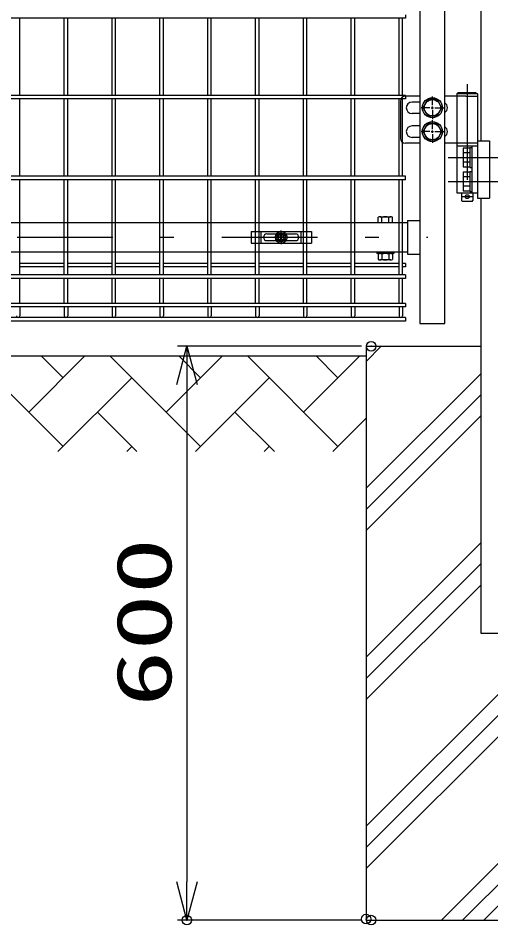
# Model space of a CAD drawing. Units: millimetres, scale not verified. Extents: x -4455 to 4455, y -3150 to 3150.
# Drawn here: x -2135 to -1641, y -1719 to -770 of the extents above; entities that cross this region are included whole.
import ezdxf
from ezdxf.enums import TextEntityAlignment as Align

# ---------------------------------------------------------------- set-up
doc = ezdxf.new("R2010")
doc.units = ezdxf.units.MM
doc.header["$LTSCALE"] = 20
doc.header["$PDMODE"] = 32
doc.header["$PDSIZE"] = 10
doc.linetypes.add('USER1', pattern=[10.7, 5, -2.5, 0.7, -2.5])
doc.linetypes.add('USER2', pattern=[0.375, 0.25, -0.125])
for name, color, linetype, lineweight in [('0-0_外形線', 7, 'Continuous', 25), ('0-1_寸法線', 4, 'Continuous', 25), ('0-2_0', 3, 'USER2', 25), ('0-4_扉横枠', 7, 'Continuous', 25), ('0-5_軸線', 2, 'USER1', 25), ('0-6_扉縦枠', 7, 'Continuous', 25), ('0-7_丁番', 3, 'Continuous', 25), ('0-9_ハッチング', 4, 'Continuous', 25), ('1-2_固定金具', 41, 'Continuous', 25), ('1-3_NER', 30, 'Continuous', 25)]:
    doc.layers.add(name, color=color, linetype=linetype, lineweight=lineweight)
doc.layers.add('0-3_DEFPOINTS', color=7, linetype='Continuous')
doc.styles.add('ＭＳ ゴシック', font='')
doc.styles.get('ＭＳ ゴシック').set_extended_font_data('MS Gothic')

# ---------------------------------------------------------------- blocks, each defined once
blk = doc.blocks.new('_Open30')
at = {"layer": '0-2_0', "color": 4, "linetype": 'Continuous'}
blk.add_line((0, 0), (-20, 0), dxfattribs=at)
blk.add_lwpolyline([(-20, 5.36), (0, 0), (-20, -5.36)], dxfattribs=at)
blk = doc.blocks.new('A$Cbe1bfa43')
at = {"layer": '1-2_固定金具'}
for p, q in [((0, 0), (1260, 0)), ((210, -240), (210, 0)), ((630, -80), (630, 22.9)), ((1050, -240), (1050, 0)), ((1260, 0), (1260, -240)), ((260, -120), (260.2, -120)), ((330, -50), (930, -50)), ((590, -120), (487.1, -120)), ((590, -120), (550, -120)), ((585.5, -112.8), (622.8, -112.8)), ((585.5, -127.2), (585.5, -112.8)), ((585.5, -112.8), (622.8, -112.8)), ((585.5, -127.2), (585.5, -112.8)), ((585.5, -112.8), (622.8, -112.8)), ((585.5, -127.2), (585.5, -112.8)), ((622.8, -127.2), (585.5, -127.2)), ((622.8, -127.2), (585.5, -127.2)), ((610, -120), (650, -120)), ((610, -120), (650, -120)), ((622.8, -112.8), (622.8, -75.5)), ((622.8, -112.8), (622.8, -75.5)), ((622.8, -112.8), (622.8, -75.5)), ((622.8, -112.8), (622.8, -75.5)), ((622.8, -112.8), (622.8, -75.5)), ((622.8, -112.8), (622.8, -75.5)), ((622.8, -75.5), (637.2, -75.5)), ((622.8, -75.5), (637.2, -75.5)), ((622.8, -75.5), (637.2, -75.5)), ((622.8, -75.5), (637.2, -75.5)), ((622.8, -75.5), (637.2, -75.5)), ((622.8, -75.5), (637.2, -75.5)), ((622.8, -164.5), (622.8, -127.2)), ((622.8, -164.5), (622.8, -127.2)), ((637.2, -164.5), (622.8, -164.5)), ((637.2, -164.5), (622.8, -164.5)), ((637.2, -164.5), (622.8, -164.5)), ((637.2, -164.5), (622.8, -164.5)), ((637.2, -164.5), (622.8, -164.5)), ((637.2, -164.5), (622.8, -164.5)), ((630, -80), (630, -40)), ((630, -140), (630, -100)), ((630, -140), (630, -100)), ((630, -160), (630, -200)), ((630, -160), (630, -262.9)), ((637.2, -75.5), (637.2, -112.8)), ((637.2, -75.5), (637.2, -112.8)), ((637.2, -75.5), (637.2, -112.8)), ((637.2, -75.5), (637.2, -112.8)), ((637.2, -75.5), (637.2, -112.8)), ((637.2, -112.8), (674.5, -112.8)), ((637.2, -112.8), (674.5, -112.8)), ((637.2, -112.8), (674.5, -112.8)), ((637.2, -127.2), (637.2, -164.5)), ((674.5, -127.2), (637.2, -127.2)), ((637.2, -127.2), (637.2, -164.5)), ((674.5, -127.2), (637.2, -127.2)), ((637.2, -127.2), (637.2, -164.5)), ((674.5, -127.2), (637.2, -127.2)), ((670, -120), (710, -120)), ((670, -120), (772.9, -120)), ((674.5, -112.8), (674.5, -127.2)), ((674.5, -112.8), (674.5, -127.2)), ((674.5, -112.8), (674.5, -127.2)), ((1004, -120), (1004.2, -120)), ((330, -190), (930, -190))]:
    blk.add_line(p, q, dxfattribs=at)
for points in [[(0, 0), (0, -240), (1260, -240)], [(585.5, -127.2), (585.5, -112.8), (622.8, -112.8)], [(585.5, -127.2), (585.5, -112.8), (622.8, -112.8)], [(585.5, -127.2), (585.5, -112.8), (622.8, -112.8)], [(622.8, -164.5), (622.8, -127.2), (585.5, -127.2)], [(622.8, -164.5), (622.8, -127.2), (585.5, -127.2)], [(622.8, -164.5), (622.8, -127.2), (585.5, -127.2)], [(622.8, -164.5), (622.8, -127.2), (585.5, -127.2)], [(637.2, -75.5), (637.2, -112.8), (674.5, -112.8), (674.5, -127.2)], [(637.2, -112.8), (674.5, -112.8), (674.5, -127.2)], [(637.2, -112.8), (674.5, -112.8), (674.5, -127.2)], [(674.5, -127.2), (637.2, -127.2), (637.2, -164.5)], [(674.5, -127.2), (637.2, -127.2), (637.2, -164.5)], [(674.5, -127.2), (637.2, -127.2), (637.2, -164.5)]]:
    blk.add_lwpolyline(points, dxfattribs=at)
for radius in [122.9, 122.9, 122.9, 122.9, 122.9, 122.9, 91.9, 91.9, 91.9, 91.9, 91.9, 91.9, 60]:
    blk.add_circle((630, -120), radius, dxfattribs=at)
for centre, start, end in [((330, -120), 90, 180), ((330, -120), 180, 270), ((930, -120), 0, 90), ((930, -120), 270, 0)]:
    blk.add_arc(centre, 70, start, end, dxfattribs=at)

msp = doc.modelspace()

# ---------------------------------------------------------------- linework, layer by layer
at = {"layer": '0-0_外形線'}
for p, q in [((-1651.57, -591.62), (-1651.57, -898.63)), ((-1654.76, -898.63), (-1654.76, -958.63)), ((-1654.76, -898.63), (-1642.28, -898.63)), ((-1642.28, -898.63), (-1642.28, -958.63)), ((-1654.76, -958.63), (-1642.28, -958.63)), ((-1651.57, -958.63), (-1651.57, -1413.63)), ((-1771.32, -1113.63), (-1651.57, -1113.63)), ((-1771.32, -1113.63), (-1771.32, -1713.63)), ((-2671.37, -1123.63), (-1771.32, -1123.63)), ((-1651.57, -1413.63), (-1591.07, -1413.63)), ((-1771.32, -1713.63), (-1471.32, -1713.63))]:
    msp.add_line(p, q, dxfattribs=at)
at = {"layer": '0-1_寸法線'}
for p, q in [((-1776.07, -1113.63), (-1968.64, -1113.63)), ((-1958.64, -1153.63), (-1958.64, -1673.63)), ((-1776.07, -1713.63), (-1968.64, -1713.63))]:
    msp.add_line(p, q, dxfattribs=at)
at = {"layer": '0-3_DEFPOINTS'}
for p in [(-1766.07, -1113.63), (-1958.64, -1713.63), (-1771.32, -1712.55), (-1766.07, -1713.63)]:
    msp.add_point(p, dxfattribs=at)
at = {"layer": '0-4_扉横枠'}
for p, q in [((-2742.07, -984.13), (-1728.07, -984.13)), ((-1758.77, -984.13), (-1758.77, -978.68)), ((-1758.77, -984.13), (-1743.77, -984.13)), ((-1756.89, -978.12), (-1745.64, -978.12)), ((-1755.02, -984.13), (-1755.02, -978.68)), ((-1747.52, -984.13), (-1747.52, -978.68)), ((-1743.77, -984.13), (-1743.77, -978.68)), ((-1728.07, -982.18), (-1715.07, -982.18)), ((-1728.07, -982.18), (-1728.07, -1017.08)), ((-1728.07, -1015.13), (-2742.07, -1015.13)), ((-1760.27, -1015.13), (-1760.27, -1016.73)), ((-1742.27, -1016.73), (-1760.27, -1016.73)), ((-1758.77, -1017.28), (-1758.77, -1022.67)), ((-1745.64, -1016.73), (-1756.89, -1016.73)), ((-1745.64, -1023.23), (-1756.89, -1023.23)), ((-1755.02, -1017.28), (-1755.02, -1022.67)), ((-1747.52, -1017.28), (-1747.52, -1022.67)), ((-1743.77, -1017.28), (-1743.77, -1022.67)), ((-1742.27, -1015.13), (-1742.27, -1016.73)), ((-1728.07, -1017.08), (-1715.07, -1017.08))]:
    msp.add_line(p, q, dxfattribs=at)
for centre, radius, start, end in [((-1756.89, -981.58), 3.46, 57.13278, 122.86722), ((-1751.27, -991.11), 12.99, 73.22135, 106.77865), ((-1745.64, -981.58), 3.46, 57.13278, 122.86722), ((-1756.89, -1020.18), 3.46, 57.13278, 122.86722), ((-1756.89, -1019.77), 3.46, 237.13278, 302.86722), ((-1751.27, -1029.72), 12.99, 73.22135, 106.77865), ((-1751.27, -1010.24), 12.99, 253.22135, 286.77865), ((-1745.64, -1020.18), 3.46, 57.13278, 122.86722), ((-1745.64, -1019.77), 3.46, 237.13278, 302.86722)]:
    msp.add_arc(centre, radius, start, end, dxfattribs=at)
at = {"layer": '0-5_軸線'}
for p, q in [((-1665.61, -839.65), (-1665.61, -964.86)), ((-1685.52, -916.13), (-1558.23, -916.13)), ((-1685.58, -941.13), (-1558.28, -941.13)), ((-2778.17, -999.63), (-1706.97, -999.63))]:
    msp.add_line(p, q, dxfattribs=at)
at = {"layer": '0-6_扉縦枠'}
for p, q in [((-1715.07, 821.37), (-1715.07, -1089.63)), ((-1689.07, -1089.63), (-1689.07, 821.37)), ((-1715.07, -1089.63), (-1689.07, -1089.63))]:
    msp.add_line(p, q, dxfattribs=at)
at = {"layer": '0-7_丁番'}
for p, q in [((-1715.07, -852.13), (-1730.32, -852.13)), ((-1702.07, -861.43), (-1702.07, -852.28)), ((-1702.07, -861.43), (-1702.07, -852.28)), ((-1667.26, -852.13), (-1689.07, -852.13)), ((-1674.61, -848.63), (-1676.46, -849.63)), ((-1676.46, -849.63), (-1676.46, -901.13)), ((-1654.76, -849.63), (-1676.46, -849.63)), ((-1656.61, -848.63), (-1674.61, -848.63)), ((-1667.26, -852.13), (-1654.76, -852.13)), ((-1656.61, -848.63), (-1654.76, -849.63)), ((-1654.76, -849.63), (-1654.76, -953.13)), ((-1735.32, -857.13), (-1735.32, -896.13)), ((-1715.07, -858.13), (-1723.32, -858.13)), ((-1702.07, -865.48), (-1702.07, -862.78)), ((-1702.07, -865.48), (-1702.07, -862.78)), ((-1715.07, -870.13), (-1723.32, -870.13)), ((-1704.77, -864.13), (-1713.92, -864.13)), ((-1703.42, -864.13), (-1700.72, -864.13)), ((-1703.42, -864.13), (-1700.72, -864.13)), ((-1702.07, -866.83), (-1702.07, -875.98)), ((-1702.07, -866.83), (-1702.07, -875.98)), ((-1699.37, -864.13), (-1690.22, -864.13)), ((-1699.37, -864.13), (-1690.22, -864.13)), ((-1702.07, -886.43), (-1702.07, -877.28)), ((-1715.07, -883.13), (-1723.32, -883.13)), ((-1704.77, -889.13), (-1713.92, -889.13)), ((-1703.42, -889.13), (-1700.72, -889.13)), ((-1702.07, -890.48), (-1702.07, -887.78)), ((-1699.37, -889.13), (-1689.07, -889.13)), ((-1715.07, -895.13), (-1723.32, -895.13)), ((-1702.07, -891.83), (-1702.07, -900.98)), ((-1715.07, -901.13), (-1730.32, -901.13)), ((-1654.76, -901.13), (-1689.07, -901.13)), ((-1676.46, -901.13), (-1676.46, -953.13)), ((-1676.46, -904.13), (-1654.76, -904.13)), ((-1662.76, -906.34), (-1669.76, -906.34)), ((-1669.76, -906.34), (-1669.76, -925.97)), ((-1662.76, -905.66), (-1660.76, -905.66)), ((-1662.76, -905.66), (-1662.76, -926.66)), ((-1660.76, -904.13), (-1660.76, -953.13)), ((-1662.76, -911.25), (-1669.76, -911.25)), ((-1662.76, -921.06), (-1669.76, -921.06)), ((-1669.76, -925.97), (-1662.76, -925.97)), ((-1662.76, -926.66), (-1660.76, -926.66)), ((-1669.76, -931.34), (-1669.76, -950.97)), ((-1662.76, -931.34), (-1669.76, -931.34)), ((-1662.76, -936.25), (-1669.76, -936.25)), ((-1662.76, -930.66), (-1662.76, -951.66)), ((-1662.76, -930.66), (-1660.76, -930.66)), ((-1662.76, -946.06), (-1669.76, -946.06)), ((-1676.46, -953.13), (-1654.76, -953.13)), ((-1671.61, -953.13), (-1671.61, -961.13)), ((-1660.61, -957.13), (-1670.61, -957.13)), ((-1669.76, -950.97), (-1662.76, -950.97)), ((-1662.76, -951.66), (-1660.76, -951.66)), ((-1659.61, -953.13), (-1659.61, -961.13)), ((-1670.61, -962.13), (-1671.61, -961.13)), ((-1660.61, -962.13), (-1670.61, -962.13)), ((-1660.61, -962.13), (-1659.61, -961.13))]:
    msp.add_line(p, q, dxfattribs=at)
for points in [[(-1706.98, -855.63), (-1711.88, -864.13), (-1706.98, -872.63), (-1697.16, -872.63), (-1692.25, -864.13), (-1697.16, -855.63)], [(-1706.98, -880.63), (-1711.88, -889.13), (-1706.98, -897.63), (-1697.16, -897.63), (-1692.25, -889.13), (-1697.16, -880.63)]]:
    msp.add_lwpolyline(points, close=True, dxfattribs=at)
for centre, radius in [((-1702.07, -864.13), 10.5), ((-1702.07, -864.13), 8.5), ((-1702.07, -889.13), 10.5), ((-1702.07, -889.13), 8.5), ((-1665.61, -957.13), 2)]:
    msp.add_circle(centre, radius, dxfattribs=at)
for centre, radius, start, end in [((-1730.32, -857.13), 5, 90, 180), ((-1723.32, -864.13), 6, 90, 270), ((-1692.31, -864.13), 6, 302.72244, 57.27756), ((-1723.32, -889.13), 6, 90, 270), ((-1692.31, -889.13), 6, 302.72244, 57.27756), ((-1730.32, -896.13), 5, 180, 270)]:
    msp.add_arc(centre, radius, start, end, dxfattribs=at)
at = {"layer": '0-9_ハッチング'}
for p, q in [((-1771.32, -1129.43), (-1755.51, -1113.63)), ((-2088.12, -1218.29), (-2182.79, -1123.63)), ((-2124.04, -1182.37), (-2065.3, -1123.63)), ((-2088.12, -1146.45), (-2110.95, -1123.63)), ((-1944.44, -1218.29), (-2039.11, -1123.63)), ((-1980.36, -1182.37), (-1921.61, -1123.63)), ((-1944.44, -1146.45), (-1967.26, -1123.63)), ((-1800.75, -1218.29), (-1895.42, -1123.63)), ((-1836.68, -1182.37), (-1777.93, -1123.63)), ((-1800.75, -1146.45), (-1823.58, -1123.63)), ((-2093.45, -1223.63), (-2016.28, -1146.45)), ((-1949.77, -1223.63), (-1872.6, -1146.45)), ((-1771.32, -1262.01), (-1651.57, -1142.26)), ((-1771.32, -1284.11), (-1651.57, -1164.36)), ((-2010.95, -1223.63), (-2052.2, -1182.37)), ((-1867.26, -1223.63), (-1908.52, -1182.37)), ((-1806.09, -1223.63), (-1771.32, -1188.86)), ((-1771.32, -1306.21), (-1651.57, -1186.46)), ((-2021.61, -1223.63), (-2016.28, -1218.29)), ((-1877.93, -1223.63), (-1872.6, -1218.29)), ((-1771.32, -1615.57), (-1471.32, -1315.57)), ((-1771.32, -1438.79), (-1651.57, -1319.04)), ((-1771.32, -1637.66), (-1471.32, -1337.66)), ((-1771.32, -1460.89), (-1651.57, -1341.14)), ((-1771.32, -1659.76), (-1471.32, -1359.76)), ((-1771.32, -1482.98), (-1651.57, -1363.23)), ((-1692.6, -1713.63), (-1471.32, -1492.34)), ((-1670.5, -1713.63), (-1471.32, -1514.44)), ((-1648.41, -1713.63), (-1471.32, -1536.54))]:
    msp.add_line(p, q, dxfattribs=at)
at = {"layer": '1-3_NER'}
for p, q in [((-1730.07, -766.83), (-1730.07, -770.43)), ((-1730.07, -770.43), (-2740.07, -770.43)), ((-2133.27, -851.33), (-2133.27, -770.43)), ((-2086.87, -851.33), (-2086.87, -770.43)), ((-2083.27, -851.33), (-2083.27, -770.43)), ((-2036.87, -851.33), (-2036.87, -770.43)), ((-2033.27, -851.33), (-2033.27, -770.43)), ((-1986.87, -851.33), (-1986.87, -770.43)), ((-1983.27, -851.33), (-1983.27, -770.43)), ((-1936.87, -851.33), (-1936.87, -770.43)), ((-1933.27, -851.33), (-1933.27, -770.43)), ((-1886.87, -851.33), (-1886.87, -770.43)), ((-1883.27, -851.33), (-1883.27, -770.43)), ((-1836.87, -851.33), (-1836.87, -770.43)), ((-1833.27, -851.33), (-1833.27, -770.43)), ((-1786.87, -851.33), (-1786.87, -770.43)), ((-1783.27, -851.33), (-1783.27, -770.43)), ((-1736.87, -851.33), (-1736.87, -770.43)), ((-1733.27, -851.33), (-1733.27, -770.43)), ((-1730.07, -851.33), (-1730.07, -854.93)), ((-1730.07, -854.93), (-2740.07, -854.93)), ((-2133.27, -935.83), (-2133.27, -854.93)), ((-2086.87, -935.83), (-2086.87, -854.93)), ((-2083.27, -935.83), (-2083.27, -854.93)), ((-2036.87, -935.83), (-2036.87, -854.93)), ((-2033.27, -935.83), (-2033.27, -854.93)), ((-1986.87, -935.83), (-1986.87, -854.93)), ((-1983.27, -935.83), (-1983.27, -854.93)), ((-1936.87, -935.83), (-1936.87, -854.93)), ((-1933.27, -935.83), (-1933.27, -854.93)), ((-1886.87, -935.83), (-1886.87, -854.93)), ((-1883.27, -935.83), (-1883.27, -854.93)), ((-1836.87, -935.83), (-1836.87, -854.93)), ((-1833.27, -935.83), (-1833.27, -854.93)), ((-1786.87, -935.83), (-1786.87, -854.93)), ((-1783.27, -935.83), (-1783.27, -854.93)), ((-1736.87, -935.83), (-1736.87, -854.93)), ((-1733.27, -935.83), (-1733.27, -854.93)), ((-1730.07, -935.83), (-2740.07, -935.83)), ((-1730.07, -939.43), (-1730.07, -935.83)), ((-2133.27, -1038.93), (-2133.27, -939.43)), ((-2086.87, -1038.93), (-2086.87, -939.43)), ((-2083.27, -1038.93), (-2083.27, -939.43)), ((-2036.87, -1038.93), (-2036.87, -939.43)), ((-2033.27, -1038.93), (-2033.27, -939.43)), ((-1986.87, -1038.93), (-1986.87, -939.43)), ((-1983.27, -1038.93), (-1983.27, -939.43)), ((-1936.87, -1038.93), (-1936.87, -939.43)), ((-1933.27, -1038.93), (-1933.27, -939.43)), ((-1886.87, -1038.93), (-1886.87, -939.43)), ((-1883.27, -1038.93), (-1883.27, -939.43)), ((-1836.87, -1038.93), (-1836.87, -939.43)), ((-1833.27, -1038.93), (-1833.27, -939.43)), ((-1786.87, -1038.93), (-1786.87, -939.43)), ((-1783.27, -1038.93), (-1783.27, -939.43)), ((-1736.87, -1038.93), (-1736.87, -939.43)), ((-1733.27, -1038.93), (-1733.27, -939.43)), ((-2086.87, -1027.07), (-2133.27, -1027.07)), ((-2086.87, -1030.67), (-2133.27, -1030.67)), ((-2036.87, -1027.07), (-2083.27, -1027.07)), ((-2036.87, -1030.67), (-2083.27, -1030.67)), ((-1986.87, -1027.07), (-2033.27, -1027.07)), ((-1986.87, -1030.67), (-2033.27, -1030.67)), ((-1936.87, -1027.07), (-1983.27, -1027.07)), ((-1936.87, -1030.67), (-1983.27, -1030.67)), ((-1886.87, -1027.07), (-1933.27, -1027.07)), ((-1886.87, -1030.67), (-1933.27, -1030.67)), ((-1836.87, -1027.07), (-1883.27, -1027.07)), ((-1836.87, -1030.67), (-1883.27, -1030.67)), ((-1786.87, -1027.07), (-1833.27, -1027.07)), ((-1786.87, -1030.67), (-1833.27, -1030.67)), ((-1736.87, -1027.07), (-1783.27, -1027.07)), ((-1736.87, -1030.67), (-1783.27, -1030.67)), ((-1730.07, -1027.07), (-1733.27, -1027.07)), ((-1730.07, -1030.67), (-1733.27, -1030.67)), ((-1730.07, -1027.07), (-1730.07, -1030.67)), ((-1730.07, -1042.53), (-2740.07, -1042.53)), ((-2133.27, -1068.73), (-2133.27, -1042.53)), ((-2086.87, -1068.73), (-2086.87, -1042.53)), ((-2083.27, -1068.73), (-2083.27, -1042.53)), ((-2036.87, -1068.73), (-2036.87, -1042.53)), ((-2033.27, -1068.73), (-2033.27, -1042.53)), ((-1986.87, -1068.73), (-1986.87, -1042.53)), ((-1983.27, -1068.73), (-1983.27, -1042.53)), ((-1936.87, -1068.73), (-1936.87, -1042.53)), ((-1933.27, -1068.73), (-1933.27, -1042.53)), ((-1886.87, -1068.73), (-1886.87, -1042.53)), ((-1883.27, -1068.73), (-1883.27, -1042.53)), ((-1836.87, -1068.73), (-1836.87, -1042.53)), ((-1833.27, -1068.73), (-1833.27, -1042.53)), ((-1786.87, -1068.73), (-1786.87, -1042.53)), ((-1783.27, -1068.73), (-1783.27, -1042.53)), ((-1736.87, -1068.73), (-1736.87, -1042.53)), ((-1733.27, -1068.73), (-1733.27, -1042.53)), ((-1730.07, -1038.93), (-1730.07, -1042.53)), ((-1730.07, -1068.73), (-1730.07, -1072.33)), ((-1730.07, -1072.33), (-2740.07, -1072.33)), ((-2133.27, -1072.33), (-2133.27, -1081.83)), ((-2086.87, -1072.33), (-2086.87, -1081.83)), ((-2083.27, -1072.33), (-2083.27, -1081.83)), ((-2036.87, -1072.33), (-2036.87, -1081.83)), ((-2033.27, -1072.33), (-2033.27, -1081.83)), ((-1986.87, -1072.33), (-1986.87, -1081.83)), ((-1983.27, -1072.33), (-1983.27, -1081.83)), ((-1936.87, -1072.33), (-1936.87, -1081.83)), ((-1933.27, -1072.33), (-1933.27, -1081.83)), ((-1886.87, -1072.33), (-1886.87, -1081.83)), ((-1883.27, -1072.33), (-1883.27, -1081.83)), ((-1836.87, -1072.33), (-1836.87, -1081.83)), ((-1833.27, -1072.33), (-1833.27, -1081.83)), ((-1786.87, -1072.33), (-1786.87, -1081.83)), ((-1783.27, -1072.33), (-1783.27, -1081.83)), ((-1736.87, -1072.33), (-1736.87, -1081.83)), ((-1733.27, -1072.33), (-1733.27, -1081.83)), ((-1730.07, -1083.63), (-2740.07, -1083.63)), ((-1730.07, -1083.63), (-2740.07, -1083.63)), ((-1730.07, -1087.23), (-2740.07, -1087.23)), ((-1730.07, -1083.63), (-1730.07, -1087.23))]:
    msp.add_line(p, q, dxfattribs=at)
for points in [[(-1730.07, -851.33), (-2740.07, -851.33), (-2740.07, -854.93)], [(-1730.07, -939.43), (-2740.07, -939.43), (-2740.07, -935.83)], [(-1730.07, -1038.93), (-2740.07, -1038.93), (-2740.07, -1042.53)], [(-1730.07, -1068.73), (-2740.07, -1068.73), (-2740.07, -1072.33)]]:
    msp.add_lwpolyline(points, dxfattribs=at)
for centre in [(-2135.07, -1081.83), (-2085.07, -1081.83), (-2035.07, -1081.83), (-1985.07, -1081.83), (-1935.07, -1081.83), (-1885.07, -1081.83), (-1835.07, -1081.83), (-1785.07, -1081.83), (-1735.07, -1081.83)]:
    msp.add_arc(centre, 1.8, 180, 0, dxfattribs=at)

# ---------------------------------------------------------------- block references
at = {"layer": '0-1_寸法線', "xscale": 2, "yscale": 2}
for p, rotation in [((-1958.64, -1113.63), 90), ((-1958.64, -1713.63), 270)]:
    msp.add_blockref('_Open30', p, dxfattribs=dict(at, rotation=rotation))
at = {"layer": '1-2_固定金具', "xscale": 0.05, "yscale": 0.05}
msp.add_blockref('A$Cbe1bfa43', (-1891.57, -993.63), dxfattribs=at)

# ---------------------------------------------------------------- texts
at = {"layer": '0-1_寸法線', "color": 2, "style": 'ＭＳ ゴシック', "width": 1.5}
msp.add_text('600', height=57.77, rotation=90, dxfattribs=at).set_placement((-1957.53, -1490.77), align=Align.BOTTOM_LEFT)

doc.saveas('drawing.dxf')
